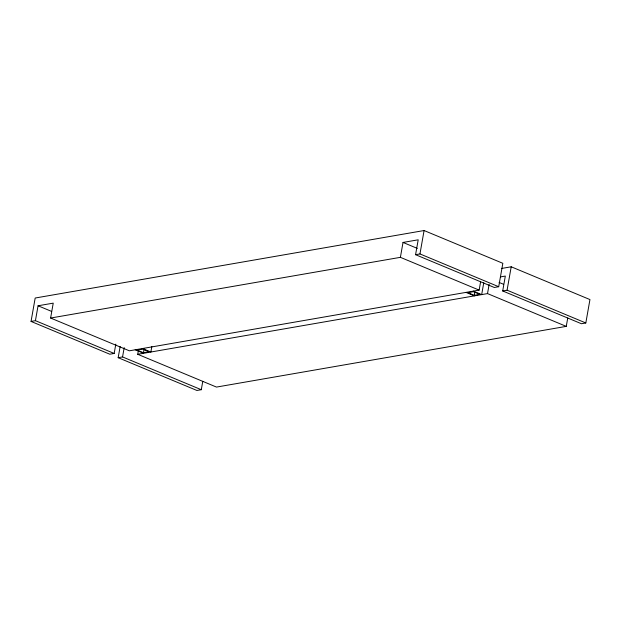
<?xml version="1.0" encoding="UTF-8"?>
<svg xmlns="http://www.w3.org/2000/svg" width="621" height="621" viewBox="0 0 621 621"><rect width="100%" height="100%" fill="white"/><g stroke="black" fill="none" stroke-linecap="round" stroke-linejoin="round"><path stroke-width="0.93" d="M31.05 321.43L35.18 298.026L424.081 230.531L502.831 263.304L498.702 286.716L494.324 287.476L415.573 254.695L418.205 239.799L403.021 242.438L400.398 257.335L50.611 318.037L53.235 303.141L38.06 305.773L35.428 320.669L31.05 321.43L109.793 354.211L114.171 353.45L115.816 344.135M202.772 381.333L201.297 389.709L196.919 390.469L118.169 357.696L120.156 346.456M118.169 357.696L122.554 356.935L124.192 347.628M567.741 317.991L566.259 326.374L216.481 387.077L137.73 354.296L138.39 350.578M143.443 352.712L148.993 351.75L142.628 349.103L137.078 350.065L143.443 352.712L144.088 349.064M151.834 346.549L150.872 352.022L142.496 348.536M415.573 254.695L419.959 253.935L424.081 230.531M474.25 295.309L479.792 294.346L473.427 291.691L467.885 292.654L474.25 295.309L474.731 292.569M50.611 318.037L129.354 350.811L479.14 290.108L480.615 281.732M483.767 282.749L481.679 294.61L473.303 291.125M137.73 354.296L487.516 293.593L489.154 284.286M501.652 268.451L511.207 266.789L589.95 299.57L585.82 322.974L581.442 323.735L502.7 290.962L505.323 276.066L500.58 276.888M502.7 290.962L507.078 290.201L511.207 266.789M403.021 242.438L417.335 248.4M499.09 282.423L503.561 284.286M419.959 253.935L498.702 286.716M507.078 290.201L585.82 322.974M400.398 257.335L479.14 290.108M487.516 293.593L566.259 326.374M465.998 292.39L474.374 295.875M38.06 305.773L51.481 311.362M135.199 349.802L143.575 353.287M35.428 320.669L114.171 353.45M122.554 356.935L201.297 389.709"/></g></svg>
